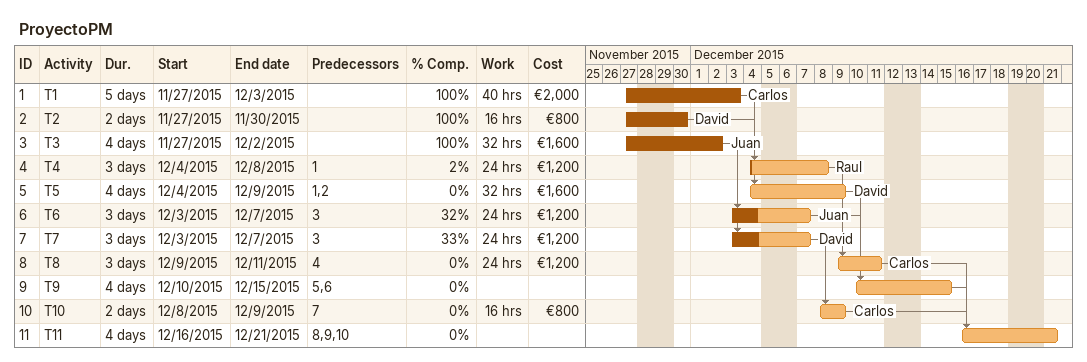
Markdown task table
ProyectoPM

| ID | Task | Duration | Start | Finish | Predecessors | Resources | % complete | Work (h) | Cost (€) |
|---|---|---|---|---|---|---|---|---|---|
| 1 | T1 | 5d | 2015-11-27 | 2015-12-03 |  | Carlos | 100 | 40 | 2000 |
| 2 | T2 | 2d | 2015-11-27 | 2015-11-30 |  | David | 100 | 16 | 800 |
| 3 | T3 | 4d | 2015-11-27 | 2015-12-02 |  | Juan | 100 | 32 | 1600 |
| 4 | T4 | 3d | 2015-12-04 | 2015-12-08 | 1 | Raul | 2 | 24 | 1200 |
| 5 | T5 | 4d | 2015-12-04 | 2015-12-09 | 1, 2 | David | 0 | 32 | 1600 |
| 6 | T6 | 3d | 2015-12-03 | 2015-12-07 | 3 | Juan | 32 | 24 | 1200 |
| 7 | T7 | 3d | 2015-12-03 | 2015-12-07 | 3 | David | 33 | 24 | 1200 |
| 8 | T8 | 3d | 2015-12-09 | 2015-12-11 | 4 | Carlos | 0 | 24 | 1200 |
| 9 | T9 | 4d | 2015-12-10 | 2015-12-15 | 5, 6 |  | 0 |  |  |
| 10 | T10 | 2d | 2015-12-08 | 2015-12-09 | 7 | Carlos | 0 | 16 | 800 |
| 11 | T11 | 4d | 2015-12-16 | 2015-12-21 | 8, 9, 10 |  | 0 |  |  |
